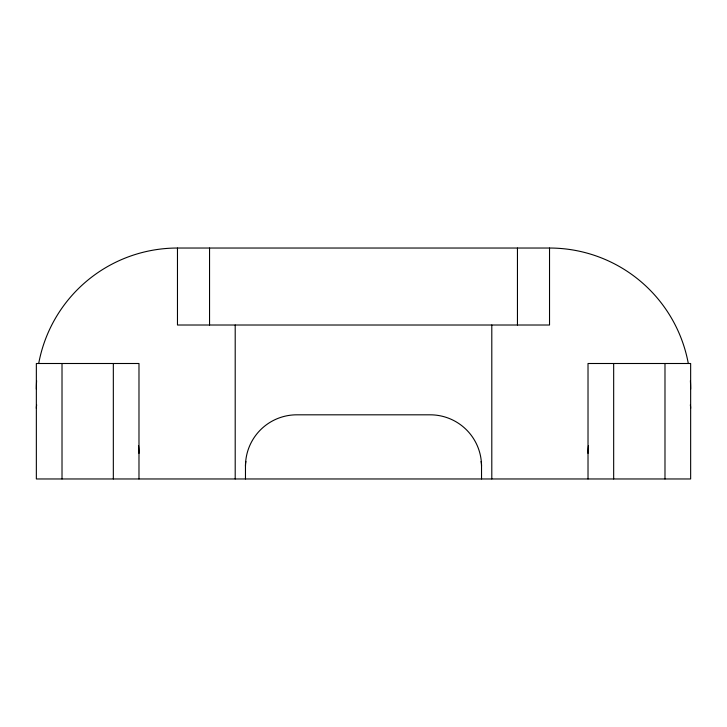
<?xml version="1.0" encoding="UTF-8"?>
<svg xmlns="http://www.w3.org/2000/svg" width="727" height="727" viewBox="0 0 727 727"><rect width="100%" height="100%" fill="white"/><g stroke="black" fill="none" stroke-linecap="round" stroke-linejoin="round"><path stroke-width="1.09" d="M38.704 363.482A141.12 141.12 0 0 1 177.47 248.034L549.53 248.034A141.12 141.12 0 0 1 688.296 363.482M664.987 363.5L664.987 478.966M613.67 363.5L613.67 478.966M588.016 478.966L588.016 363.5L690.65 363.5L690.65 478.966L36.35 478.966L36.35 363.5L138.984 363.5L138.984 478.966M549.53 248.034L549.53 325.014L177.47 325.014L177.47 248.034M517.451 248.034L517.451 325.014M491.797 325.014L491.797 478.966M481.101 461.463A25.663 25.663 0 0 1 481.528 466.134L481.528 478.966M245.899 461.463A25.663 25.663 0 0 0 245.472 466.134L245.472 478.966M235.203 325.014L235.203 478.966M209.549 248.034L209.549 325.014M113.33 363.5L113.33 478.966M62.013 363.5L62.013 478.966M690.332 404.903A19.247 19.247 0 0 1 690.65 408.401M690.396 380.694A141.12 141.12 0 0 1 690.65 389.163M588.016 453.303A64.149 64.149 0 0 1 588.479 445.569M36.35 389.163A141.12 141.12 0 0 1 36.604 380.694M36.35 408.401A19.247 19.247 0 0 1 36.668 404.903M138.521 445.569A64.149 64.149 0 0 1 138.984 453.303M481.528 466.134A51.317 51.317 0 0 0 430.211 414.817L296.789 414.817A51.317 51.317 0 0 0 245.472 466.134"/></g></svg>
